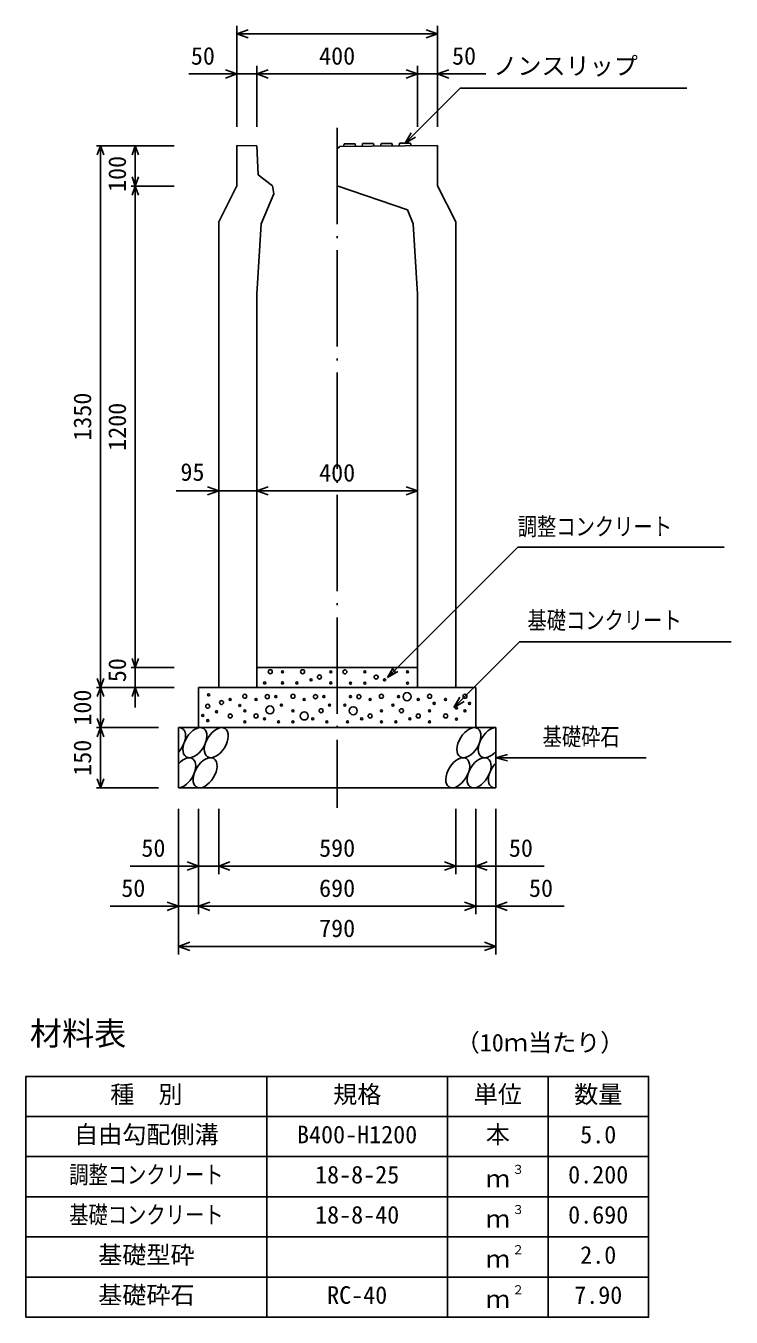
# Model space of a CAD drawing. Units: millimetres, scale not verified. Extents: x -16800 to 16800, y -5940 to 5940.
# Drawn here: x 3807 to 5563, y -3140 to 77 of the extents above; entities that cross this region are included whole.
import ezdxf
from ezdxf.enums import TextEntityAlignment as Align

# ---------------------------------------------------------------- set-up
doc = ezdxf.new("R2010")
doc.units = ezdxf.units.MM
doc.header["$LTSCALE"] = 20
doc.linetypes.add('LONG_DASHED_DOTTED', pattern=[15.25, 12, -1.5, 0.25, -1.5])
for name, color, linetype, lineweight in [('0-0_DIM', 7, 'Continuous', 25), ('0-2_HATCH', 6, 'Continuous', 25), ('0-3_HYO', 3, 'Continuous', 25), ('0-4_HYO2', 4, 'Continuous', 25), ('0-5_OUTLINE', 3, 'Continuous', 25), ('0-6_TXT', 7, 'Continuous', 25)]:
    doc.layers.add(name, color=color, linetype=linetype, lineweight=lineweight)
doc.styles.add('ＭＳ ゴシック', font='')
doc.styles.get('ＭＳ ゴシック').set_extended_font_data('MS Gothic')

msp = doc.modelspace()

# ---------------------------------------------------------------- linework, layer by layer
at = {"layer": '0-0_DIM'}
for p, q in [((4331.78, 77.25), (4331.78, -174.49)), ((4831.78, 77.25), (4831.78, -174.49)), ((4831.78, 57.25), (4331.78, 57.25)), ((4381.78, -22.75), (4381.78, -174.49)), ((4781.78, -22.75), (4781.78, -174.49)), ((4331.78, -42.75), (4212.12, -42.75)), ((4381.78, -42.75), (4331.78, -42.75)), ((4381.78, -42.75), (4781.78, -42.75)), ((4781.78, -42.75), (4831.78, -42.75)), ((4831.78, -42.75), (4951.45, -42.75)), ((4750.73, -215.27), (4887.95, -78.06)), ((5451.84, -78.06), (4887.95, -78.06)), ((4750.73, -215.27), (4765.73, -189.29)), ((3982.58, -221.46), (4175.91, -221.46)), ((3992.58, -221.46), (3992.58, -1571.46)), ((4079.25, -321.96), (4079.25, -221.46)), ((4750.73, -215.27), (4776.71, -200.27)), ((4069.25, -321.96), (4175.91, -321.96)), ((4079.25, -1521.46), (4079.25, -321.96)), ((4286.78, -1081.46), (4180.6, -1081.46)), ((4286.78, -1081.46), (4381.78, -1081.46)), ((4381.78, -1081.46), (4781.78, -1081.46)), ((5035.44, -1457.81), (4871.78, -1621.46)), ((5035.44, -1457.81), (5562.51, -1457.81)), ((4069.25, -1521.46), (4175.91, -1521.46)), ((4079.25, -1521.46), (4079.25, -1571.46)), ((4706.78, -1546.46), (4721.78, -1520.48)), ((4706.78, -1546.46), (4732.76, -1531.46)), ((3982.58, -1571.46), (4175.91, -1571.46)), ((3992.58, -1671.46), (3992.58, -1571.46)), ((4079.25, -1621.46), (4079.25, -1571.46)), ((4871.78, -1621.46), (4886.78, -1595.48)), ((4871.78, -1621.46), (4897.76, -1606.46)), ((3982.58, -1671.46), (4136.78, -1671.46)), ((3992.58, -1671.46), (3992.58, -1821.46)), ((4976.78, -1746.46), (5005.76, -1738.7)), ((4976.78, -1746.46), (5350.68, -1746.46)), ((4976.78, -1746.46), (5005.76, -1754.23)), ((3982.58, -1821.46), (4136.78, -1821.46)), ((4186.78, -2236.48), (4186.78, -1874.13)), ((4236.78, -2136.48), (4236.78, -1874.13)), ((4286.78, -2036.48), (4286.78, -1874.13)), ((4876.78, -2036.48), (4876.78, -1874.13)), ((4926.78, -2136.48), (4926.78, -1874.13)), ((4976.78, -2236.48), (4976.78, -1874.13)), ((4066.78, -2016.48), (4286.78, -2016.48)), ((4286.78, -2016.48), (4876.78, -2016.48)), ((5096.78, -2016.48), (4876.78, -2016.48)), ((4016.78, -2116.48), (4236.78, -2116.48)), ((4236.78, -2116.48), (4926.78, -2116.48)), ((5146.78, -2116.48), (4926.78, -2116.48)), ((4186.78, -2216.48), (4976.78, -2216.48))]:
    msp.add_line(p, q, dxfattribs=at)
at = {"layer": '0-0_DIM', "linetype": 'LONG_DASHED_DOTTED'}
msp.add_line((4581.78, -176.66), (4581.78, -1871.46), dxfattribs=at)
at = {"layer": '0-0_DIM'}
for points in [[(4360.01, 46.99), (4331.82, 57.25), (4360.01, 67.51)], [(4803.63, 67.51), (4831.82, 57.25), (4803.63, 46.99)], [(4303.59, -53.01), (4331.78, -42.75), (4303.59, -32.49)], [(4409.97, -53.01), (4381.78, -42.75), (4409.97, -32.49)], [(4753.67, -32.49), (4781.86, -42.75), (4753.67, -53.01)], [(4859.9, -32.49), (4831.71, -42.75), (4859.9, -53.01)], [(3984.37, -244.01), (3992.58, -221.46), (4000.79, -244.01)], [(4071.04, -244.01), (4079.25, -221.46), (4087.46, -244.01)], [(4087.46, -299.41), (4079.25, -321.96), (4071.04, -299.41)], [(4071.04, -344.51), (4079.25, -321.96), (4087.46, -344.51)], [(4258.59, -1071.2), (4286.78, -1081.46), (4258.59, -1091.72)], [(4409.97, -1091.72), (4381.78, -1081.46), (4409.97, -1071.2)], [(4753.59, -1071.2), (4781.78, -1081.46), (4753.59, -1091.72)], [(4706.78, -1546.46), (5031.25, -1222), (5544.8, -1222)], [(4087.46, -1498.91), (4079.25, -1521.46), (4071.04, -1498.91)], [(4000.79, -1548.91), (3992.58, -1571.46), (3984.37, -1548.91)], [(4000.79, -1594.01), (3992.58, -1571.46), (3984.37, -1594.01)], [(4087.46, -1594.01), (4079.25, -1571.46), (4071.04, -1594.01)], [(4000.79, -1648.91), (3992.58, -1671.46), (3984.37, -1648.91)], [(4000.79, -1694.01), (3992.58, -1671.46), (3984.37, -1694.01)], [(4000.79, -1798.91), (3992.58, -1821.46), (3984.37, -1798.91)], [(4208.59, -2006.22), (4236.78, -2016.48), (4208.59, -2026.74)], [(4314.97, -2026.74), (4286.78, -2016.48), (4314.97, -2006.22)], [(4848.59, -2006.22), (4876.78, -2016.48), (4848.59, -2026.74)], [(4954.97, -2006.22), (4926.78, -2016.48), (4954.97, -2026.74)], [(4158.59, -2106.22), (4186.78, -2116.48), (4158.59, -2126.74)], [(4264.97, -2126.74), (4236.78, -2116.48), (4264.97, -2106.22)], [(4898.59, -2106.22), (4926.78, -2116.48), (4898.59, -2126.74)], [(5004.97, -2106.22), (4976.78, -2116.48), (5004.97, -2126.74)], [(4214.97, -2226.74), (4186.78, -2216.48), (4214.97, -2206.22)], [(4948.59, -2206.22), (4976.78, -2216.48), (4948.59, -2226.74)]]:
    msp.add_lwpolyline(points, dxfattribs=at)
at = {"layer": '0-2_HATCH'}
for p, q in [((4597.78, -223.3), (4599.23, -216.79)), ((4599.23, -216.79), (4626.23, -216.52)), ((4627.78, -223), (4626.23, -216.52)), ((4643.78, -222.84), (4645.23, -216.33)), ((4645.23, -216.33), (4672.23, -216.06)), ((4673.78, -222.54), (4672.23, -216.06)), ((4689.78, -222.38), (4691.23, -215.87)), ((4691.23, -215.87), (4718.23, -215.6)), ((4719.78, -222.08), (4718.23, -215.6)), ((4735.78, -221.92), (4737.23, -215.41)), ((4737.23, -215.41), (4764.23, -215.14)), ((4765.78, -221.62), (4764.23, -215.14))]:
    msp.add_line(p, q, dxfattribs=at)
for centre, radius in [((4415.3, -1532.15), 5), ((4445.75, -1532.15), 2.5), ((4495.66, -1532.15), 5), ((4537.71, -1545.28), 5), ((4565.75, -1532.15), 2.5), ((4600.92, -1532.43), 5), ((4650.82, -1532.43), 2.5), ((4678.86, -1545.56), 5), ((4720.92, -1532.43), 5), ((4757.14, -1532.43), 2.5), ((4401.28, -1560.16), 2.5), ((4445.75, -1560.16), 2.5), ((4481.64, -1560.16), 2.5), ((4516.69, -1552.28), 2.5), ((4565.75, -1560.16), 2.5), ((4614.94, -1560.45), 2.5), ((4650.82, -1560.45), 2.5), ((4699.89, -1552.57), 2.5), ((4757.14, -1560.45), 2.5), ((4261.86, -1589.64), 2.5), ((4293.9, -1608.91), 5), ((4315.47, -1601.29), 2.5), ((4351.75, -1593.41), 5), ((4379.79, -1601.29), 2.5), ((4407.82, -1594.28), 5), ((4428.86, -1594.28), 2.5), ((4471.75, -1593.41), 5), ((4499.79, -1601.29), 2.5), ((4527.82, -1594.28), 5), ((4548.86, -1594.28), 2.5), ((4614.71, -1594.28), 2.5), ((4635.74, -1594.28), 5), ((4663.78, -1601.29), 2.5), ((4691.82, -1593.41), 5), ((4734.71, -1594.28), 2.5), ((4755.74, -1594.28), 10), ((4783.78, -1601.29), 2.5), ((4811.82, -1593.41), 5), ((4823.16, -1610.98), 2.5), ((4851.72, -1601.29), 2.5), ((4899.9, -1593.41), 5), ((4911.24, -1610.98), 2.5), ((4247, -1640.94), 2.5), ((4259.41, -1618.15), 5), ((4281.48, -1631.7), 2.5), ((4315.47, -1642.43), 5), ((4339.33, -1616.2), 2.5), ((4351.75, -1629.3), 2.5), ((4379.79, -1642.43), 5), ((4414.36, -1627.3), 10), ((4442.87, -1615.29), 2.5), ((4471.75, -1629.3), 2.5), ((4499.79, -1642.43), 10), ((4541.84, -1629.3), 5), ((4562.87, -1615.29), 2.5), ((4600.69, -1615.29), 2.5), ((4621.72, -1629.3), 10), ((4663.78, -1642.43), 5), ((4691.82, -1629.3), 2.5), ((4720.69, -1615.29), 2.5), ((4741.72, -1629.3), 5), ((4783.78, -1642.43), 5), ((4811.82, -1629.3), 2.5), ((4851.72, -1642.43), 5), ((4878.58, -1622.5), 2.5), ((4899.9, -1629.3), 2.5), ((4259.41, -1654.04), 2.5), ((4351.75, -1657.31), 2.5), ((4400.82, -1649.44), 2.5), ((4435.86, -1657.31), 2.5), ((4471.75, -1657.31), 2.5), ((4520.82, -1649.44), 2.5), ((4555.86, -1657.31), 2.5), ((4607.7, -1657.31), 2.5), ((4642.75, -1649.44), 2.5), ((4691.82, -1657.31), 2.5), ((4727.7, -1657.31), 2.5), ((4762.75, -1649.44), 2.5), ((4811.82, -1657.31), 2.5), ((4878.58, -1650.52), 2.5)]:
    msp.add_circle(centre, radius, dxfattribs=at)
for centre, start_param, end_param in [((4174.42, -1708.98), 4.385593, 6.6745444), ((4962.92, -1708.98), 0.3357715, 4.4411806), ((4199.74, -1783.97), 3.5111464, 7.548991), ((4988.25, -1783.97), 1.2110787, 3.5658734)]:
    msp.add_ellipse(centre, major_axis=(21.81, 35.31), ratio=0.5792, start_param=start_param, end_param=end_param, dxfattribs=at)
for centre in [(4227.63, -1708.98), (4280.84, -1708.98), (4909.72, -1708.98), (4252.95, -1783.97), (4881.83, -1783.97), (4935.04, -1783.97)]:
    msp.add_ellipse(centre, major_axis=(21.81, 35.31), ratio=0.5792, dxfattribs=at)
at = {"layer": '0-3_HYO'}
for p, q in [((4406.78, -2540.42), (4406.78, -3140.42)), ((4856.78, -2540.42), (4856.78, -3140.42)), ((5106.78, -2540.42), (5106.78, -3140.42)), ((3806.78, -2640.42), (5356.78, -2640.42))]:
    msp.add_line(p, q, dxfattribs=at)
msp.add_lwpolyline([(3806.78, -3140.42), (5356.78, -3140.42), (5356.78, -2540.42), (3806.78, -2540.42)], close=True, dxfattribs=at)
at = {"layer": '0-4_HYO2'}
for p, q in [((3806.78, -2740.42), (5356.78, -2740.42)), ((3806.78, -2840.42), (5356.78, -2840.42)), ((3806.78, -2940.42), (5356.78, -2940.42)), ((3806.78, -3040.42), (5356.78, -3040.42))]:
    msp.add_line(p, q, dxfattribs=at)
at = {"layer": '0-5_OUTLINE'}
for p, q in [((4331.78, -220.96), (4331.78, -321.46)), ((4331.78, -220.96), (4381.8, -221.46)), ((4384.8, -294.33), (4381.8, -221.46)), ((4586.28, -226.66), (4587.78, -223.4)), ((4587.78, -223.4), (4831.78, -220.96)), ((4831.78, -220.96), (4831.78, -321.46)), ((4581.78, -226.66), (4586.28, -226.66)), ((4286.78, -411.46), (4331.78, -321.46)), ((4420.8, -321.46), (4384.8, -294.33)), ((4423.8, -341.43), (4420.8, -321.46)), ((4581.78, -321.46), (4756.57, -381.46)), ((4831.78, -321.46), (4876.78, -411.46)), ((4423.8, -341.43), (4392.28, -416.46)), ((4771.28, -416.46), (4756.57, -381.46)), ((4286.78, -411.46), (4286.78, -1571.46)), ((4381.78, -591.46), (4392.28, -416.46)), ((4771.28, -416.46), (4781.78, -591.46)), ((4876.78, -411.46), (4876.78, -1571.46)), ((4381.78, -591.46), (4381.78, -1571.46)), ((4781.78, -591.46), (4781.78, -1571.46)), ((4781.78, -1521.46), (4381.78, -1521.46)), ((4286.78, -1571.46), (4381.78, -1571.46)), ((4876.78, -1571.46), (4781.78, -1571.46)), ((4926.78, -1571.46), (4926.78, -1671.46)), ((4976.78, -1671.46), (4976.78, -1821.46)), ((4186.78, -1821.46), (4976.78, -1821.46))]:
    msp.add_line(p, q, dxfattribs=at)
for points in [[(4926.78, -1571.46), (4236.78, -1571.46), (4236.78, -1671.46)], [(4976.78, -1671.46), (4186.78, -1671.46), (4186.78, -1821.46)]]:
    msp.add_lwpolyline(points, dxfattribs=at)

# ---------------------------------------------------------------- texts
at = {"layer": '0-0_DIM', "style": 'ＭＳ ゴシック'}
for s, p in [('50', (4217.6, -32.75)), ('400', (4536.78, -32.75)), ('50', (4867.7, -32.75)), ('ノンスリップ', (4970.3, -57.88)), ('95', (4191.61, -1069.63)), ('400', (4536.78, -1071.46)), ('50', (4094.34, -2006.48)), ('590', (4536.78, -2006.48)), ('50', (5009.22, -2006.48)), ('50', (4044.34, -2106.48)), ('690', (4536.78, -2106.48)), ('50', (5059.22, -2106.48)), ('790', (4536.78, -2206.48))]:
    msp.add_text(s, height=43.99, dxfattribs=at).set_placement(p, align=Align.BOTTOM_LEFT)
for s, p in [('100', (4069.25, -336.71)), ('1350', (3982.58, -956.46)), ('1200', (4069.25, -981.71)), ('50', (4069.25, -1558.13)), ('100', (3982.58, -1666.46)), ('150', (3982.58, -1791.46))]:
    msp.add_text(s, height=43.99, rotation=90, dxfattribs=at).set_placement(p, align=Align.BOTTOM_LEFT)
at = {"layer": '0-0_DIM', "style": 'ＭＳ ゴシック', "width": 0.8}
for s, p in [('調整コンクリート', (5031.25, -1205.57)), ('基礎コンクリート', (5055.44, -1439.07)), ('基礎砕石', (5093.1, -1729.29))]:
    msp.add_text(s, height=43.99, dxfattribs=at).set_placement(p, align=Align.BOTTOM_LEFT)
at = {"layer": '0-6_TXT', "style": 'ＭＳ ゴシック'}
for s, height, p in [('材料表', 58.65, (3816.78, -2480.42)), ('（10ｍ当たり）', 43.99, (4876.78, -2491.43)), ('種\u3000別', 43.99, (4016.78, -2620.42)), ('規格', 43.99, (4571.78, -2620.42)), ('単位', 43.99, (4921.78, -2620.42)), ('数量', 43.99, (5171.78, -2620.42)), ('自由勾配側溝', 43.99, (3926.78, -2720.42)), ('B400-H1200', 43.99, (4481.78, -2720.42)), ('本', 43.99, (4951.78, -2720.42)), ('5.0', 43.99, (5186.78, -2720.42)), ('18-8-25', 43.99, (4526.78, -2820.42)), ('３', 21.99, (5017.32, -2790.06)), ('0.200', 43.99, (5156.78, -2820.42)), ('ｍ', 43.99, (4951.78, -2830.42)), ('３', 21.99, (5017.32, -2890.06)), ('18-8-40', 43.99, (4526.78, -2920.42)), ('ｍ', 43.99, (4951.78, -2930.42)), ('0.690', 43.99, (5156.78, -2920.42)), ('基礎型砕', 43.99, (3986.78, -3020.42)), ('ｍ', 43.99, (4951.78, -3030.42)), ('２', 21.99, (5017.32, -2990.06)), ('2.0', 43.99, (5186.78, -3020.42)), ('基礎砕石', 43.99, (3986.78, -3120.42)), ('RC-40', 43.99, (4556.78, -3120.42)), ('ｍ', 43.99, (4951.78, -3130.42)), ('２', 21.99, (5017.32, -3090.06)), ('7.90', 43.99, (5171.78, -3120.42))]:
    msp.add_text(s, height=height, dxfattribs=at).set_placement(p, align=Align.BOTTOM_LEFT)
at = {"layer": '0-6_TXT', "style": 'ＭＳ ゴシック', "width": 0.8}
for s, p in [('調整コンクリート', (3914.78, -2820.42)), ('基礎コンクリート', (3914.78, -2920.42))]:
    msp.add_text(s, height=43.99, dxfattribs=at).set_placement(p, align=Align.BOTTOM_LEFT)

doc.saveas('drawing.dxf')
